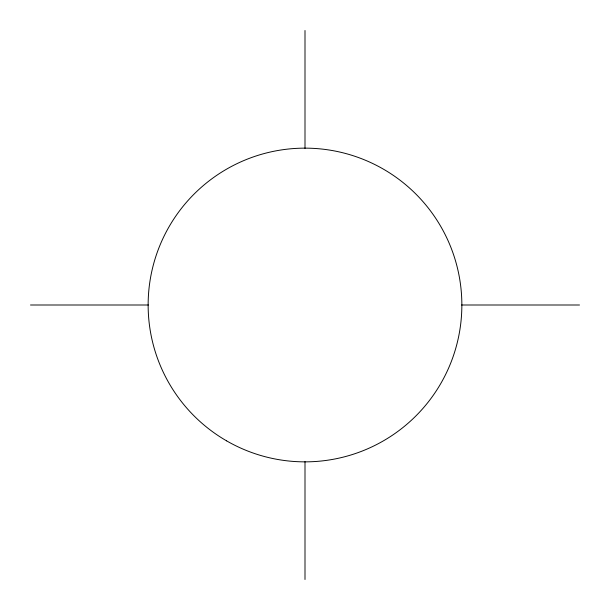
<?xml version="1.0" encoding="UTF-8"?>
<svg xmlns="http://www.w3.org/2000/svg" width="610" height="610" viewBox="0 0 610 610"><rect width="100%" height="100%" fill="white"/><g stroke="black" fill="none" stroke-linecap="round" stroke-linejoin="round"><path stroke-width="0.91" d="M30.5 305L148.382 305M461.617 305L579.5 305M305 30.5L305 148.382M305 461.617L305 579.5M226.569 440.839A156.854 156.854 0 0 0 461.854 305A156.854 156.854 0 0 0 226.569 169.161A156.854 156.854 0 0 0 226.569 440.839"/></g></svg>
